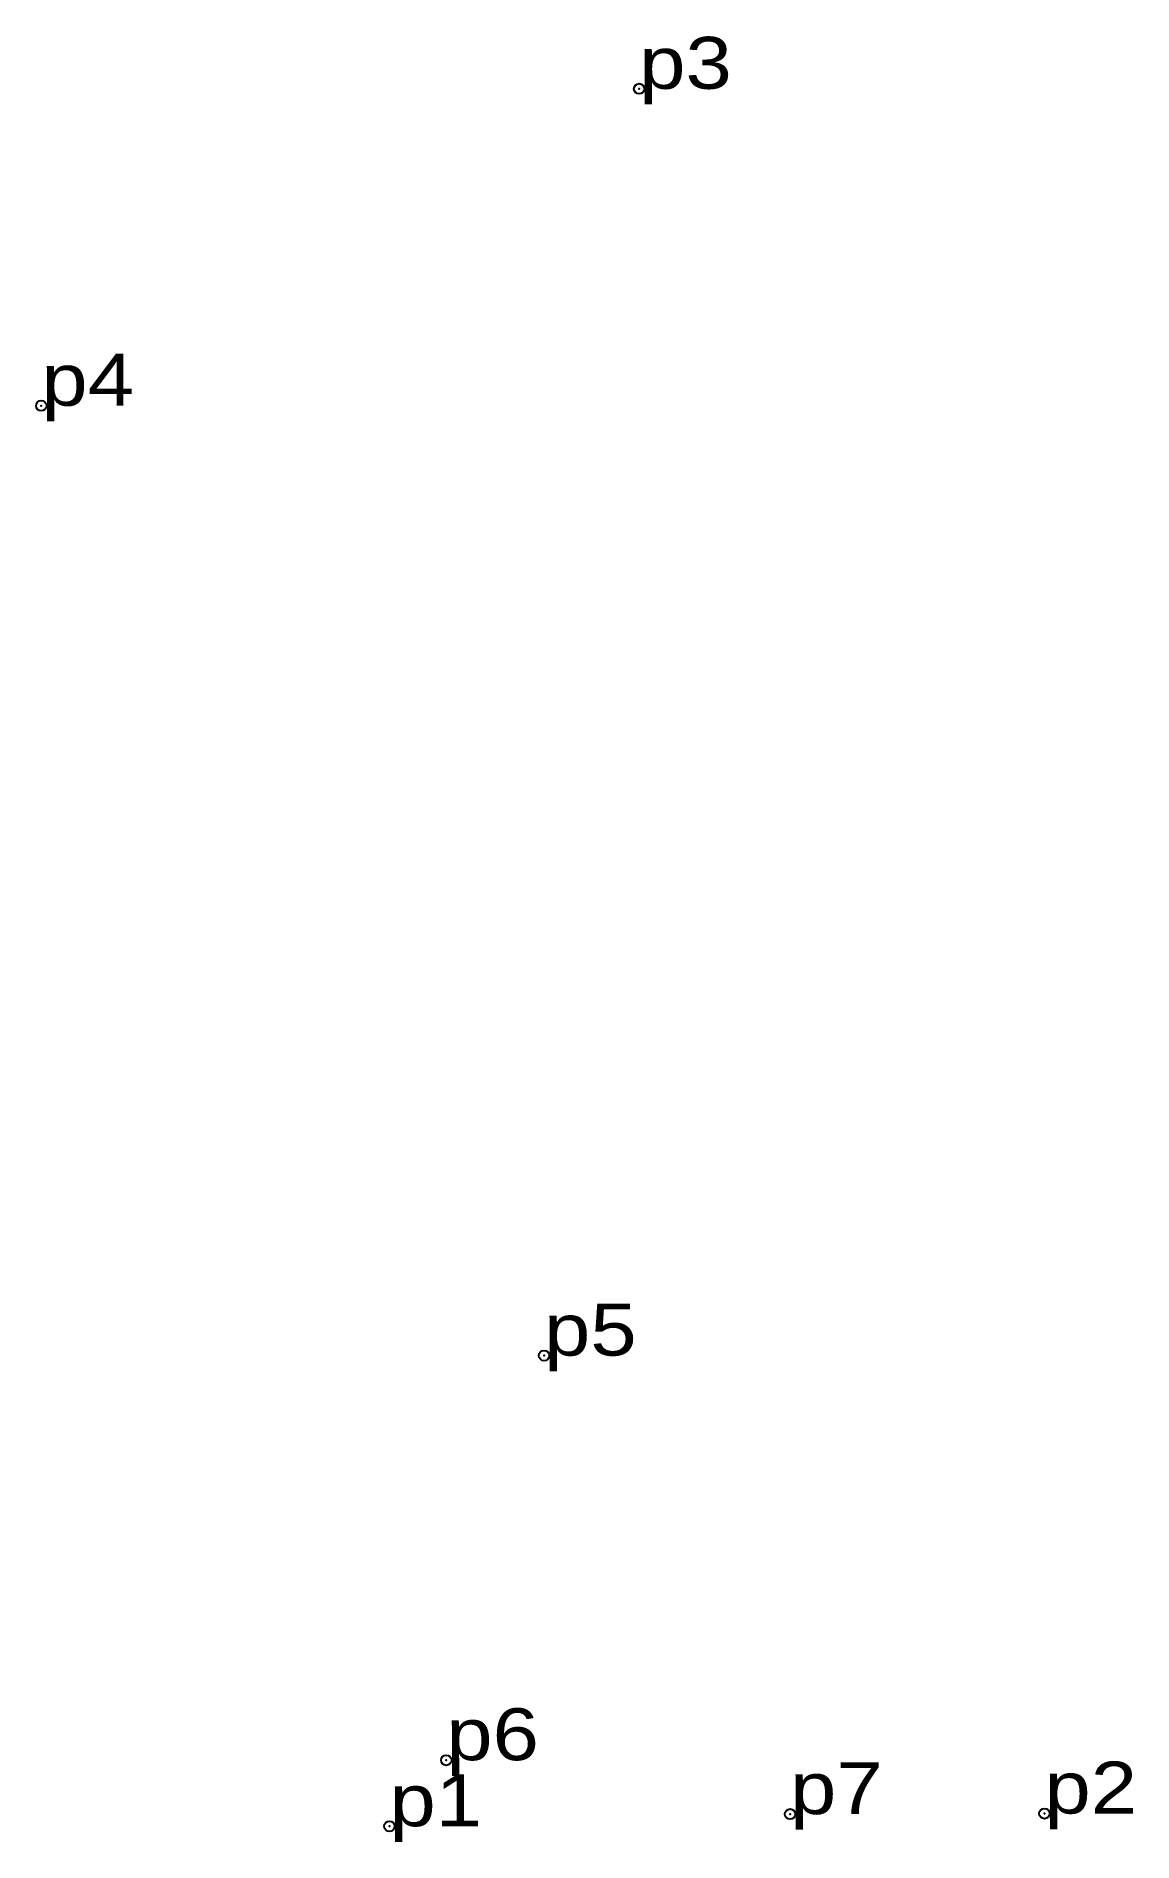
# Model space of a CAD drawing. Header units: metres. Extents: x 546420 to 548108, y 1835789 to 1837264.
# Drawn here: x 546419.8 to 546457.8, y 1837201.2 to 1837263.8 of the extents above.
import ezdxf

# ---------------------------------------------------------------- set-up
doc = ezdxf.new("R2010")
doc.units = ezdxf.units.M
doc.header["$LTSCALE"] = 0.72
doc.header["$PDMODE"] = 32
doc.header["$PDSIZE"] = 0.36
doc.layers.add('12', color=7, linetype='Continuous')
doc.layers.add('7', color=7, linetype='Continuous')

msp = doc.modelspace()

# ---------------------------------------------------------------- linework, layer by layer
at = {"layer": '7'}
for p in [(546440.71, 1837261.99), (546419.98, 1837251), (546437.41, 1837218.06), (546434.02, 1837204.03), (546445.94, 1837202.16), (546454.76, 1837202.18), (546432.05, 1837201.74)]:
    msp.add_point(p, dxfattribs=at)

# ---------------------------------------------------------------- texts
at = {"layer": '12', "width": 1.2}
for s, p in [('p3', (546440.71, 1837261.99)), ('p4', (546419.98, 1837251)), ('p5', (546437.41, 1837218.06)), ('p6', (546434.02, 1837204.03)), ('p7', (546445.94, 1837202.16)), ('p2', (546454.76, 1837202.18)), ('p1', (546432.05, 1837201.74))]:
    msp.add_text(s, height=1.8, dxfattribs=at).set_placement(p)

doc.saveas('drawing.dxf')
